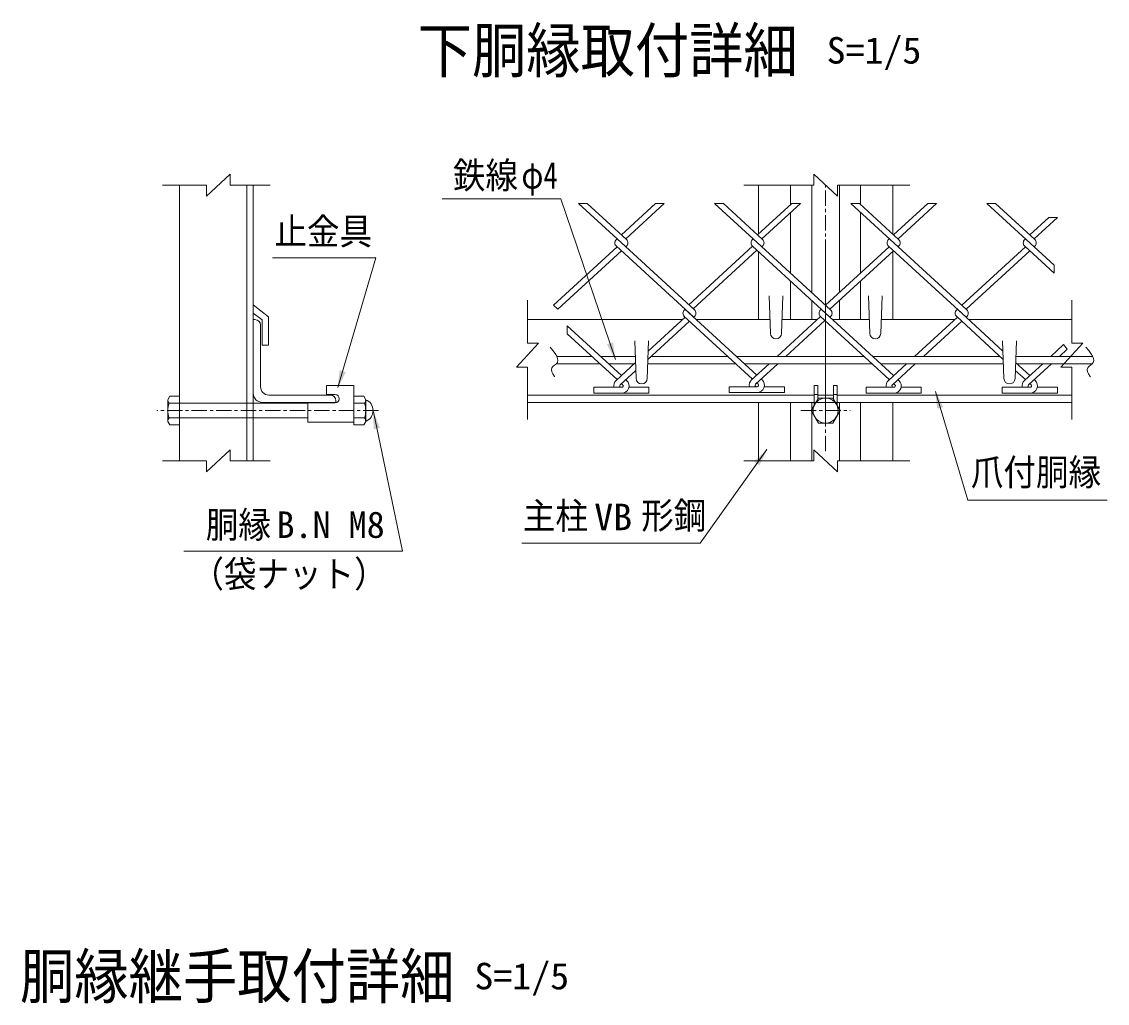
# Model space of a CAD drawing. Units: millimetres, scale not verified, with parts at other scales. Extents: x -4455 to 4455, y -3150 to 3150.
# Drawn here: x 816 to 2587, y -1372 to 229 of the extents above; entities that cross this region are included whole.
import ezdxf
from ezdxf.enums import TextEntityAlignment as Align

# ---------------------------------------------------------------- set-up
doc = ezdxf.new("R2010")
doc.units = ezdxf.units.MM
doc.header["$LTSCALE"] = 20
doc.linetypes.add('DASHED', pattern=[7.5, 6, -1.5])
doc.linetypes.add('USER1', pattern=[2, 1.25, -0.25, 0.25, -0.25])
doc.layers.add('0-B_7詳細', color=7, linetype='Continuous', lineweight=18)
doc.styles.add('ＭＳ ゴシック', font='')
doc.styles.get('ＭＳ ゴシック').set_extended_font_data('MS Gothic')

msp = doc.modelspace()

# ---------------------------------------------------------------- linework, layer by layer
at = {"layer": '0-B_7詳細', "color": 4}
for p, q in [((1156.2, -19.79), (1117.42, -55.79)), ((1156.2, -37.79), (1156.2, -19.79)), ((2107.93, -19.79), (2146.7, -55.79)), ((2107.93, -37.79), (2107.93, -19.79)), ((1117.42, -37.79), (1045.86, -37.79)), ((1117.42, -37.79), (1117.42, -55.79)), ((1156.2, -37.79), (1221.47, -37.79)), ((2107.93, -37.79), (1993.99, -37.79)), ((2146.7, -37.79), (2264.51, -37.79)), ((2146.7, -37.79), (2146.7, -55.79)), ((1641.23, -295.89), (1641.23, -225.7)), ((2528.89, -295.89), (2528.89, -225.7)), ((1641.23, -295.89), (1659.23, -295.89)), ((2510.89, -334.66), (2546.89, -295.89)), ((2528.89, -295.89), (2546.89, -295.89)), ((1641.23, -334.66), (1641.23, -420.24)), ((2528.89, -334.66), (2510.89, -334.66)), ((2528.89, -334.66), (2528.89, -420.24)), ((1156.2, -469.69), (1117.42, -505.69)), ((1156.2, -487.69), (1156.2, -469.69)), ((2107.93, -469.69), (2146.7, -505.69)), ((2107.93, -487.69), (2107.93, -469.69)), ((1117.42, -487.69), (1045.86, -487.69)), ((1117.42, -487.69), (1117.42, -505.69)), ((1156.2, -487.69), (1221.47, -487.69)), ((2107.93, -487.69), (1993.99, -487.69)), ((2146.7, -487.69), (2264.51, -487.69)), ((2146.7, -487.69), (2146.7, -505.69))]:
    msp.add_line(p, q, dxfattribs=at)
at = {"layer": '0-B_7詳細'}
for p, q in [((1073.62, -487.69), (1073.62, -37.79)), ((1183.12, -487.69), (1183.12, -37.79)), ((1193.62, -487.69), (1193.62, -37.79)), ((2017.82, -117.71), (2017.82, -37.79)), ((2070.32, -69.61), (2070.32, -37.79)), ((2104.82, -213.23), (2104.82, -37.79)), ((2149.82, -213.23), (2149.82, -37.79)), ((2184.32, -69.61), (2184.32, -37.79)), ((2236.82, -117.71), (2236.82, -37.79)), ((2070.32, -181.62), (2070.32, -82.63)), ((2184.32, -181.62), (2184.32, -82.63)), ((2017.82, -257.22), (2017.82, -146.53)), ((2236.82, -257.22), (2236.82, -146.53)), ((2070.32, -257.22), (2070.32, -194.64)), ((2184.32, -257.22), (2184.32, -194.64)), ((2035.07, -218.22), (2037.32, -279.72)), ((2057.57, -218.22), (2055.32, -279.72)), ((2104.82, -257.22), (2104.82, -226.25)), ((2149.82, -257.22), (2149.82, -226.25)), ((2197.07, -218.22), (2199.32, -279.72)), ((2219.57, -218.22), (2217.32, -279.72)), ((1193.62, -233.17), (1218.77, -252.6)), ((1193.62, -246.44), (1208.27, -257.76)), ((1193.62, -257.22), (1193.62, -377.22)), ((1193.62, -257.22), (1196.62, -257.22)), ((1208.27, -298.76), (1208.27, -257.76)), ((1218.77, -298.76), (1218.77, -252.6)), ((1893.99, -257.22), (1641.23, -257.22)), ((2036.49, -257.22), (1916.59, -257.22)), ((2113.88, -257.22), (2056.14, -257.22)), ((2198.49, -257.22), (2138.62, -257.22)), ((2338.05, -257.22), (2218.14, -257.22)), ((2528.89, -257.22), (2360.65, -257.22)), ((1205.62, -266.22), (1205.62, -366.72)), ((1218.77, -298.76), (1208.27, -298.76)), ((1816.07, -291.72), (1818.32, -353.22)), ((1838.57, -291.72), (1836.29, -353.88)), ((2416.07, -291.72), (2418.32, -353.22)), ((2438.57, -291.72), (2436.32, -353.22)), ((1745.83, -317.22), (1688.96, -317.22)), ((1817, -317.22), (1760.04, -317.22)), ((1967.86, -317.22), (1842.72, -317.22)), ((2189.89, -317.22), (1982.07, -317.22)), ((2411.91, -317.22), (2204.1, -317.22)), ((2562.96, -317.22), (2437.64, -317.22)), ((1758.93, -329.22), (1688.42, -329.22)), ((1815.42, -329.22), (1773.14, -329.22)), ((1980.95, -329.22), (1837.2, -329.22)), ((2202.98, -329.22), (1995.16, -329.22)), ((2417.44, -329.22), (2217.19, -329.22)), ((2562.43, -329.22), (2439.22, -329.22)), ((1313.05, -364.54), (1358.05, -364.54)), ((1313.05, -379.54), (1313.05, -364.54)), ((1358.05, -424.54), (1358.05, -364.54)), ((1794.28, -361.62), (1796.33, -363.5)), ((2060.23, -376.29), (2060.23, -366.69)), ((2108.57, -397.31), (2108.57, -364.54)), ((2140.07, -364.54), (2146.07, -364.54)), ((2140.07, -386.92), (2140.07, -364.54)), ((2146.07, -397.31), (2146.07, -364.54)), ((1054.42, -387.82), (1057.75, -382.06)), ((1219.12, -380.22), (1319.62, -380.22)), ((1313.05, -379.54), (1327.3, -379.54)), ((1358.05, -382.06), (1358.05, -429.1)), ((1373.93, -382.06), (1358.05, -382.06)), ((1377.25, -387.82), (1373.93, -382.06)), ((1377.25, -387.82), (1377.25, -423.34)), ((2108.57, -380.22), (1641.23, -380.22)), ((2114.57, -379.54), (2108.57, -379.54)), ((2140.07, -380.22), (2114.57, -380.22)), ((2140.07, -379.54), (2146.07, -379.54)), ((2528.89, -380.22), (2146.07, -380.22)), ((1056.48, -393.58), (1073.62, -393.58)), ((1193.62, -393.58), (1283.05, -393.58)), ((1283.05, -393.04), (1327.3, -393.04)), ((1283.05, -424.54), (1283.05, -393.04)), ((1375.19, -393.58), (1358.05, -393.58)), ((2108.57, -392.22), (1641.23, -392.22)), ((1992.32, -392.22), (2262.32, -392.22)), ((2017.82, -487.69), (2017.82, -392.22)), ((2070.32, -487.69), (2070.32, -392.22)), ((2104.82, -487.69), (2104.82, -392.22)), ((2111.04, -393.04), (2108.57, -393.04)), ((2143.13, -392.22), (2111.51, -392.22)), ((2143.6, -393.04), (2146.07, -393.04)), ((2528.89, -392.22), (2146.07, -392.22)), ((2149.82, -487.69), (2149.82, -392.22)), ((2184.32, -487.69), (2184.32, -392.22)), ((2236.82, -487.69), (2236.82, -392.22)), ((1056.48, -417.58), (1073.62, -417.58)), ((1193.62, -417.58), (1283.05, -417.58)), ((1283.05, -424.54), (1358.05, -424.54)), ((1375.19, -417.58), (1358.05, -417.58)), ((1057.75, -429.1), (1073.62, -429.1))]:
    msp.add_line(p, q, dxfattribs=at)
at = {"layer": '0-B_7詳細', "color": 1, "linetype": 'USER1'}
for p, q in [((2127.32, -471.72), (2127.32, -37.79)), ((2127.32, -407.13), (2127.32, -141.55)), ((1398.31, -405.58), (1036.51, -405.58)), ((2087.02, -405.58), (2167.67, -405.58))]:
    msp.add_line(p, q, dxfattribs=at)
at = {"layer": '0-B_7詳細', "color": 3}
for p, q in [((1724.37, -68.07), (1787.17, -125.61)), ((1724.37, -68.07), (1738.58, -68.07)), ((1738.58, -68.07), (1802.45, -126.59)), ((1794.28, -119.1), (1849.97, -68.07)), ((1801.38, -125.61), (1864.18, -68.07)), ((1849.97, -68.07), (1864.18, -68.07)), ((1946.4, -68.07), (2009.2, -125.61)), ((1946.4, -68.07), (1960.61, -68.07)), ((1960.61, -68.07), (2024.48, -126.59)), ((2016.3, -119.1), (2072, -68.07)), ((2023.41, -125.61), (2086.21, -68.07)), ((2072, -68.07), (2086.21, -68.07)), ((2168.43, -68.07), (2245.44, -138.63)), ((2168.43, -68.07), (2182.64, -68.07)), ((2182.64, -68.07), (2246.51, -126.59)), ((2238.33, -119.1), (2294.03, -68.07)), ((2245.44, -125.61), (2308.24, -68.07)), ((2294.03, -68.07), (2308.24, -68.07)), ((2390.46, -68.07), (2467.47, -138.63)), ((2390.46, -68.07), (2404.67, -68.07)), ((2404.67, -68.07), (2468.54, -126.59)), ((2460.36, -119.1), (2491.48, -90.59)), ((2467.47, -125.61), (2505.69, -90.59)), ((2491.48, -90.59), (2505.69, -90.59)), ((1794.28, -119.1), (1802.45, -126.59)), ((2016.3, -119.1), (2024.48, -126.59)), ((1683.26, -233.85), (1787.17, -138.63)), ((1786.1, -126.59), (1787.17, -125.61)), ((1786.1, -126.59), (1787.17, -125.61)), ((1786.1, -137.65), (1912.39, -253.38)), ((1787.17, -125.61), (1913.47, -241.34)), ((1801.38, -138.63), (1802.45, -137.65)), ((1801.38, -138.63), (1802.45, -137.65)), ((1904.22, -232.87), (2008.13, -137.65)), ((2008.13, -126.59), (2009.2, -125.61)), ((2008.13, -126.59), (2009.2, -125.61)), ((2008.13, -137.65), (2134.42, -253.38)), ((2009.2, -125.61), (2135.49, -241.34)), ((2023.41, -138.63), (2024.48, -137.65)), ((2023.41, -138.63), (2024.48, -137.65)), ((2127.32, -233.85), (2231.23, -138.63)), ((2230.16, -126.59), (2231.23, -125.61)), ((2230.16, -137.65), (2356.45, -253.38)), ((2230.16, -137.65), (2238.33, -145.14)), ((2245.44, -138.63), (2246.51, -137.65)), ((2245.44, -138.63), (2246.51, -137.65)), ((2245.44, -138.63), (2357.52, -241.34)), ((2349.35, -233.85), (2453.26, -138.63)), ((2452.18, -126.59), (2453.26, -125.61)), ((2452.18, -137.65), (2499.94, -181.41)), ((2452.18, -137.65), (2460.36, -145.14)), ((2467.47, -138.63), (2468.54, -137.65)), ((2467.47, -138.63), (2468.54, -137.65)), ((2467.47, -138.63), (2499.94, -168.39)), ((1690.37, -240.36), (1794.28, -145.14)), ((1911.32, -239.38), (2015.23, -144.16)), ((2134.42, -240.36), (2238.33, -145.14)), ((2356.45, -240.36), (2460.36, -145.14)), ((2499.94, -168.39), (2499.94, -181.41)), ((1690.37, -240.36), (1683.26, -233.85)), ((1897.11, -239.38), (2015.23, -347.61)), ((1897.11, -241.34), (1898.19, -240.36)), ((1897.11, -241.34), (1898.19, -240.36)), ((1905.29, -233.85), (1913.47, -241.34)), ((2119.14, -241.34), (2120.21, -240.36)), ((2120.21, -240.36), (2238.33, -348.6)), ((2341.17, -241.34), (2342.24, -240.36)), ((2342.24, -240.36), (2416.68, -308.57)), ((1837.46, -322.05), (1905.29, -259.89)), ((1837.95, -308.57), (1898.19, -253.38)), ((1896.04, -251.42), (2008.13, -354.12)), ((1912.39, -253.38), (1913.47, -252.4)), ((1912.39, -253.38), (1913.47, -252.4)), ((2048.4, -317.22), (2119.14, -252.4)), ((2062.61, -317.22), (2126.25, -258.91)), ((2119.14, -252.4), (2231.23, -355.11)), ((2134.42, -253.38), (2135.49, -252.4)), ((2134.42, -253.38), (2135.49, -252.4)), ((2272.57, -317.22), (2342.24, -253.38)), ((2286.78, -317.22), (2349.35, -259.89)), ((2341.17, -252.4), (2417.18, -322.05)), ((2341.17, -252.4), (2349.35, -259.89)), ((2356.45, -253.38), (2357.52, -252.4)), ((2356.45, -253.38), (2357.52, -252.4)), ((1705.82, -267.54), (1794.28, -348.6)), ((1705.82, -280.56), (1705.82, -267.54)), ((1705.82, -280.56), (1787.17, -355.11)), ((2494.6, -317.22), (2515.48, -298.09)), ((2515.48, -298.09), (2521.58, -305.52)), ((2508.81, -317.22), (2521.58, -305.52)), ((1785.73, -356.42), (1817.37, -327.43)), ((2006.69, -355.44), (2035.3, -329.22)), ((2013.18, -362.52), (2049.51, -329.22)), ((2229.79, -356.42), (2259.47, -329.22)), ((2236.27, -363.5), (2273.68, -329.22)), ((2437.26, -327.43), (2460.36, -348.6)), ((2451.82, -356.42), (2481.5, -329.22)), ((2458.3, -363.5), (2495.71, -329.22)), ((1792.22, -363.5), (1817.84, -340.03)), ((2022.34, -354.12), (2023.78, -355.44)), ((2436.8, -340.03), (2453.26, -355.11)), ((1794.71, -367.67), (1749.28, -367.67)), ((1749.28, -377.27), (1749.28, -367.67)), ((1793.84, -367.67), (1794.71, -367.67)), ((1801.38, -355.11), (1802.82, -356.42)), ((1806.47, -367.67), (1839.28, -367.67)), ((1839.28, -377.27), (1839.28, -367.67)), ((1970.23, -376.29), (1970.23, -366.69)), ((2015.67, -366.69), (1970.23, -366.69)), ((2014.8, -366.69), (2015.67, -366.69)), ((2015.23, -360.63), (2017.29, -362.52)), ((2027.43, -366.69), (2060.23, -366.69)), ((2193.33, -377.27), (2193.33, -367.67)), ((2238.77, -367.67), (2193.33, -367.67)), ((2237.9, -367.67), (2238.77, -367.67)), ((2238.33, -361.62), (2240.39, -363.5)), ((2245.44, -355.11), (2246.87, -356.42)), ((2250.53, -367.67), (2283.33, -367.67)), ((2283.33, -377.27), (2283.33, -367.67)), ((2460.8, -367.67), (2415.36, -367.67)), ((2415.36, -377.27), (2415.36, -367.67)), ((2453.26, -355.11), (2451.82, -356.42)), ((2460.36, -361.62), (2458.3, -363.5)), ((2459.92, -367.67), (2460.8, -367.67)), ((2460.36, -361.62), (2462.42, -363.5)), ((2467.47, -355.11), (2468.9, -356.42)), ((2472.55, -367.67), (2505.36, -367.67)), ((2505.36, -377.27), (2505.36, -367.67)), ((1794.71, -377.27), (1749.28, -377.27)), ((1793.84, -377.27), (1839.28, -377.27)), ((2015.67, -376.29), (1970.23, -376.29)), ((2014.8, -376.29), (2060.23, -376.29)), ((2238.77, -377.27), (2193.33, -377.27)), ((2237.9, -377.27), (2283.33, -377.27)), ((2460.8, -377.27), (2415.36, -377.27)), ((2459.92, -377.27), (2505.36, -377.27))]:
    msp.add_line(p, q, dxfattribs=at)
at = {"layer": '0-B_7詳細', "color": 3, "linetype": 'DASHED'}
for p, q in [((1073.62, -393.58), (1193.62, -393.58)), ((1073.62, -417.58), (1193.62, -417.58))]:
    msp.add_line(p, q, dxfattribs=at)
at = {"layer": '0-B_7詳細', "color": 1}
for points in [[(1501.79, -60.06), (1695.7, -60.06), (1784.54, -322.46)], [(1225.28, -156.49), (1393.78, -156.49), (1331.8, -368.12)], [(2586.81, -551.83), (2359.56, -551.83), (2306.44, -374.4)], [(1080.78, -634.77), (1437.09, -634.77), (1389.66, -407.53)], [(1632.12, -621.84), (1922.84, -621.84), (2031.34, -469.27)]]:
    msp.add_lwpolyline(points, dxfattribs=at)
at = {"layer": '0-B_7詳細', "color": 4}
for points in [[(1641.23, -334.66), (1623.23, -334.66), (1659.23, -295.89)], [(1685.22, -350.49), (1684.91, -350.11), (1682.25, -345.91), (1680.68, -342.15), (1680.21, -338.83), (1680.84, -335.96), (1682.56, -333.53), (1685.38, -331.54), (1688.2, -329.53), (1689.96, -327.05), (1690.64, -324.09), (1690.25, -320.66), (1688.78, -316.75), (1686.24, -312.37), (1682.63, -307.51), (1677.94, -302.18)], [(2559.23, -350.49), (2558.91, -350.11), (2556.25, -345.91), (2554.69, -342.15), (2554.22, -338.83), (2554.84, -335.96), (2556.56, -333.53), (2559.38, -331.54), (2562.21, -329.53), (2563.96, -327.05), (2564.64, -324.09), (2564.25, -320.66), (2562.78, -316.75), (2560.24, -312.37), (2556.63, -307.51), (2551.94, -302.18)]]:
    msp.add_lwpolyline(points, dxfattribs=at)
at = {"layer": '0-B_7詳細'}
for points in [[(2114.57, -386.92), (2114.57, -364.54), (2108.57, -364.54)], [(1054.42, -387.82), (1054.42, -423.34), (1057.75, -429.1)], [(1057.75, -382.06), (1073.62, -382.06), (1073.62, -429.1)], [(1208.62, -392.22), (1328.62, -392.22), (1328.62, -389.22)], [(1377.25, -423.34), (1373.93, -429.1), (1358.05, -429.1)]]:
    msp.add_lwpolyline(points, dxfattribs=at)
at = {"layer": '0-B_7詳細', "color": 3}
msp.add_lwpolyline([(2150.84, -405.58), (2139.08, -425.94), (2115.56, -425.94), (2103.8, -405.58), (2115.56, -385.21), (2139.08, -385.21)], close=True, dxfattribs=at)
msp.add_circle((2127.32, -405.58), 20.4, dxfattribs=at)
for centre, radius, start, end in [((1791.17, -132.12), 7.5, 132.5, 227.5), ((1797.38, -132.12), 7.5, 312.5, 47.5), ((2013.2, -132.12), 7.5, 132.5, 227.5), ((2019.41, -132.12), 7.5, 312.5, 47.5), ((2235.22, -132.12), 7.5, 132.5, 227.5), ((2241.44, -132.12), 7.5, 312.5, 47.5), ((2457.25, -132.12), 7.5, 132.5, 227.5), ((2463.47, -132.12), 7.5, 312.5, 47.5), ((1902.18, -246.87), 7.5, 132.5, 227.5), ((1908.4, -246.87), 7.5, 312.5, 47.5), ((2124.21, -246.87), 7.5, 132.5, 227.5), ((2130.43, -246.87), 7.5, 312.5, 47.5), ((2346.24, -246.87), 7.5, 132.5, 227.5), ((2352.45, -246.87), 7.5, 312.5, 47.5), ((1793.84, -365.27), 12, 132.5, 191.53696), ((1793.84, -365.27), 2.4, 132.5, 270), ((1794.71, -365.27), 12, 270, 47.5), ((1794.71, -365.27), 2.4, 270, 47.5), ((2014.8, -364.29), 12, 132.5, 191.53696), ((2014.8, -364.29), 2.4, 132.5, 270), ((2015.67, -364.29), 12, 270, 47.5), ((2015.67, -364.29), 2.4, 270, 47.5), ((2237.9, -365.27), 12, 132.5, 191.53696), ((2237.9, -365.27), 2.4, 132.5, 270), ((2238.77, -365.27), 12, 270, 47.5), ((2238.77, -365.27), 2.4, 270, 47.5), ((2459.92, -365.27), 12, 132.5, 191.53696), ((2459.92, -365.27), 2.4, 132.5, 270), ((2460.8, -365.27), 12, 270, 47.5), ((2460.8, -365.27), 2.4, 270, 47.5)]:
    msp.add_arc(centre, radius, start, end, dxfattribs=at)
at = {"layer": '0-B_7詳細'}
for centre, radius, start, end in [((1196.62, -266.22), 9, 0, 90), ((2046.32, -279.72), 9, 180, 0), ((2208.32, -279.72), 9, 180, 0), ((1827.32, -353.22), 9, 180, 0), ((2427.32, -353.22), 9, 180, 0), ((1219.12, -366.72), 13.5, 180, 270), ((1063.51, -387.82), 9.09, 180, 219.3382), ((1208.62, -377.22), 15, 180, 270), ((1319.62, -389.22), 9, 0, 90), ((1327.3, -386.29), 6.75, 270, 90), ((1368.17, -387.82), 9.09, 320.6618, 0), ((1370.11, -405.58), 19.14, 291.90813, 68.09187), ((1090.42, -405.58), 36, 160.52878, 199.47122), ((1341.25, -405.58), 36, 340.52878, 19.47122), ((1063.51, -423.34), 9.09, 140.6618, 180), ((1368.17, -423.34), 9.09, 0, 39.3382)]:
    msp.add_arc(centre, radius, start, end, dxfattribs=at)
at = {"layer": '0-B_7詳細', "color": 1}
for points in [[(1785.18, -324.36), (1770.63, -297.61), (1780.5, -294.27)], [(1331.23, -370.03), (1334.67, -339.78), (1344.67, -342.71)], [(2305.86, -372.49), (2319.46, -399.73), (2309.48, -402.72)], [(1389.25, -405.58), (1400.48, -433.88), (1390.28, -436.01)], [(2032.5, -467.64), (2019.36, -495.1), (2010.87, -489.07)]]:
    msp.add_solid(points, dxfattribs=at)

# ---------------------------------------------------------------- texts
at = {"layer": '0-B_7詳細', "style": 'ＭＳ ゴシック', "width": 0.9}
for s, p in [('下胴縁取付詳細', (1462.05, 124.23)), ('胴縁継手取付詳細', (813.37, -1386.03))]:
    msp.add_text(s, height=72.14, dxfattribs=at).set_placement(p, align=Align.BOTTOM_LEFT)
at = {"layer": '0-B_7詳細', "color": 3, "style": 'ＭＳ ゴシック'}
for s, width, p in [('S=1/5', 1.05, (2129.01, 147.41)), ('鉄線', 0.9, (1519.47, -56.42)), ('φ4', 0.8, (1631.25, -56.42)), ('止金具', 0.9, (1228.24, -147.9)), ('爪付胴縁', 0.9, (2364.29, -540.7)), ('胴縁', 0.9, (1116.39, -626.34)), ('主柱', 0.9, (1633.56, -611.9)), ('VB', 1.05, (1749.96, -613.71)), ('形鋼', 0.9, (1826.63, -611.47)), ('（袋ナット）', 0.9, (1092.93, -706.73)), ('S=1/5', 1.05, (1554.54, -1362.72))]:
    msp.add_text(s, height=43.26, dxfattribs=dict(at, width=width)).set_placement(p, align=Align.BOTTOM_LEFT)
msp.add_text('B.N M8', height=43.26, dxfattribs=at).set_placement((1231.68, -626.34), align=Align.BOTTOM_LEFT)

doc.saveas('drawing.dxf')
